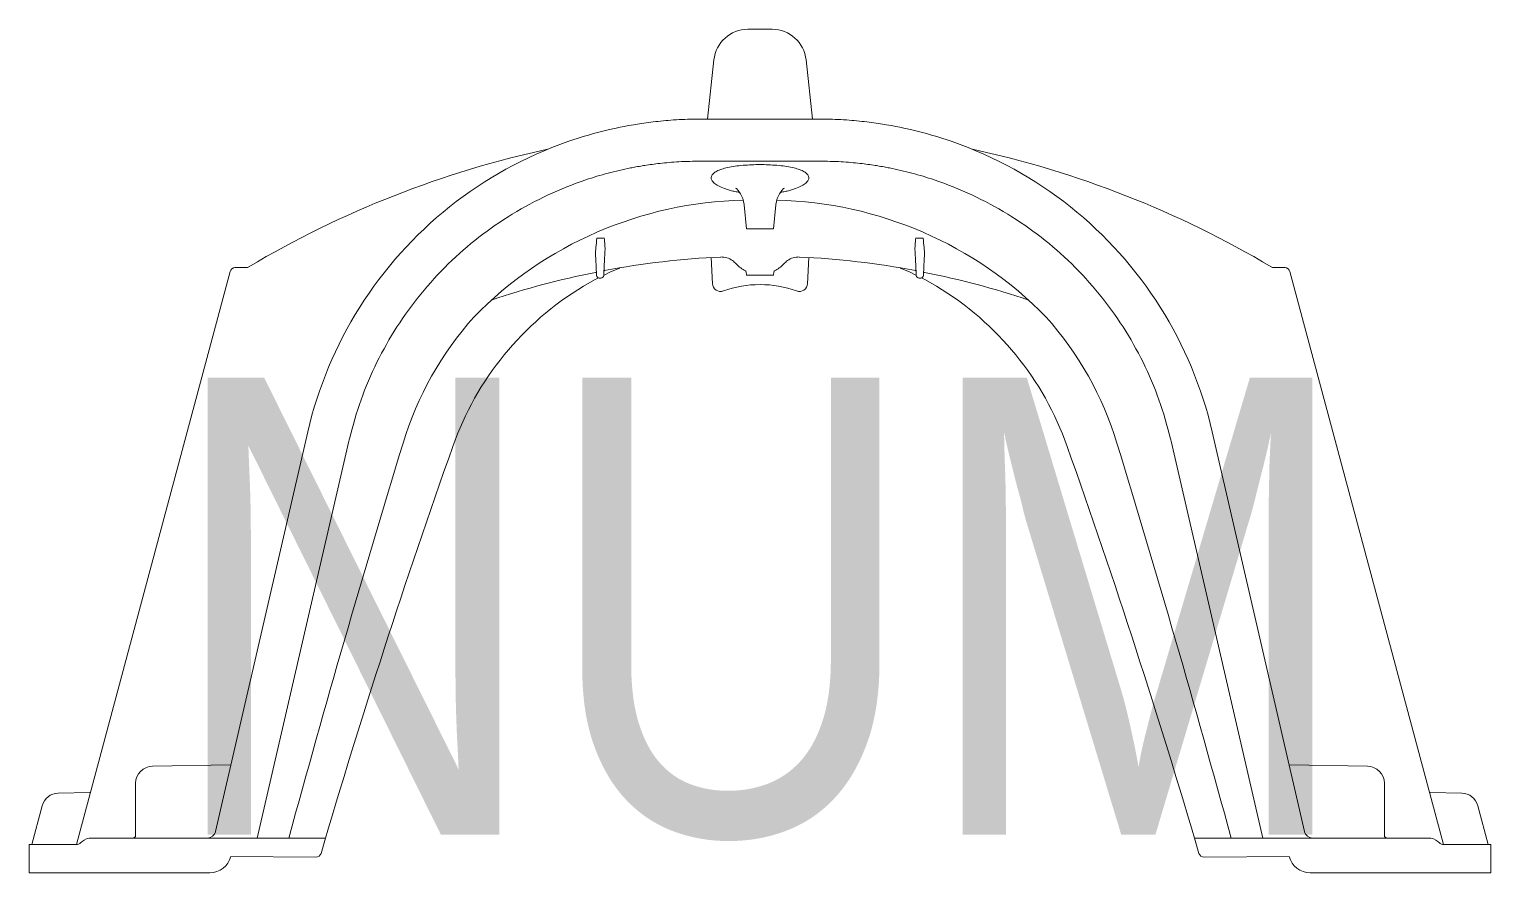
# Model space of a CAD drawing. Header units: inches. Extents: x 0 to 16, y 0 to 9.2.
import ezdxf
from ezdxf.enums import TextEntityAlignment as Align

# ---------------------------------------------------------------- set-up
doc = ezdxf.new("R2010")
doc.units = ezdxf.units.IN
doc.header["$MEASUREMENT"] = 0
doc.layers.add('SEPTICAD', color=7, linetype='Continuous')
doc.styles.add('SEPTICAD', font='ARIALN.TTF')

msp = doc.modelspace()

# ---------------------------------------------------------------- linework, layer by layer
at = {"layer": 'SEPTICAD', "lineweight": 5}
for p, q in [((7.868, 9.233), (8, 9.233)), ((8.132, 9.233), (8, 9.233)), ((7.495, 8.897), (7.427, 8.25)), ((8.505, 8.897), (8.573, 8.25)), ((7.352, 8.25), (8, 8.25)), ((8.648, 8.25), (8, 8.25)), ((7.344, 7.79), (8, 7.79)), ((7.352, 7.79), (8, 7.79)), ((8.648, 7.79), (8, 7.79)), ((8.656, 7.79), (8, 7.79)), ((7.825, 7.312), (7.852, 7.05)), ((8.175, 7.312), (8.148, 7.05)), ((8, 7.05), (7.852, 7.05)), ((8, 7.05), (8.148, 7.05)), ((7.479, 6.448), (7.464, 6.734)), ((8.521, 6.448), (8.536, 6.734)), ((0.518, 0.31), (2.198, 6.58)), ((2.256, 6.624), (2.373, 6.624)), ((7.847, 6.579), (7.847, 6.578)), ((7.847, 6.579), (7.847, 6.578)), ((7.847, 6.579), (7.847, 6.578)), ((7.847, 6.579), (7.847, 6.578)), ((7.847, 6.579), (7.847, 6.578)), ((7.847, 6.578), (7.852, 6.54)), ((8.153, 6.578), (8.148, 6.54)), ((8.153, 6.579), (8.153, 6.578)), ((8.153, 6.579), (8.153, 6.578)), ((8.153, 6.579), (8.153, 6.578)), ((8.153, 6.579), (8.153, 6.578)), ((8.153, 6.579), (8.153, 6.578)), ((13.744, 6.624), (13.627, 6.624)), ((15.482, 0.31), (13.802, 6.58)), ((8, 6.54), (7.852, 6.54)), ((8, 6.54), (8.148, 6.54)), ((3.05, 4.828), (2.039, 0.45)), ((12.95, 4.828), (13.961, 0.45)), ((2.495, 0.38), (3.498, 4.725)), ((13.505, 0.38), (12.502, 4.725)), ((1.349, 1.166), (2.208, 1.181)), ((14.651, 1.166), (13.792, 1.181)), ((1.165, 0.41), (1.165, 0.979)), ((14.835, 0.41), (14.835, 0.979)), ((0.318, 0.871), (0.663, 0.877)), ((15.682, 0.871), (15.337, 0.877)), ((0.028, 0.31), (0.141, 0.733)), ((15.972, 0.31), (15.859, 0.733)), ((0.563, 0.328), (0.58, 0.342)), ((3.244, 0.38), (0.686, 0.38)), ((12.756, 0.38), (15.314, 0.38)), ((15.437, 0.328), (15.42, 0.342)), ((0, 0.31), (0.514, 0.31)), ((0, 0.31), (0, 0)), ((3.137, 0.17), (2.208, 0.178)), ((12.863, 0.17), (13.792, 0.178)), ((16, 0.31), (15.486, 0.31)), ((16, 0.31), (16, 0)), ((1.976, 0), (0, 0)), ((14.024, 0), (16, 0))]:
    msp.add_line(p, q, dxfattribs=at)
at = {"layer": 'SEPTICAD', "lineweight": 5, "flags": 128}
for points in [[(7.731, 7.495), (7.73, 7.495), (7.741, 7.488), (7.761, 7.467), (7.787, 7.431), (7.811, 7.379), (7.825, 7.313)], [(8.269, 7.495), (8.27, 7.495), (8.259, 7.488), (8.239, 7.467), (8.213, 7.431), (8.189, 7.379), (8.175, 7.313)], [(6.288, 6.538), (6.364, 6.576), (6.464, 6.617)], [(9.712, 6.538), (9.636, 6.576), (9.536, 6.617)], [(6.066, 6.42), (6.188, 6.489), (6.233, 6.512)], [(9.934, 6.42), (9.812, 6.489), (9.767, 6.512)]]:
    msp.add_lwpolyline(points, dxfattribs=at)
at = {"layer": 'SEPTICAD', "lineweight": 5}
for centre, radius, start, end in [((7.868, 8.858), 0.375, 90, 174), ((8.132, 8.858), 0.375, 6, 90), ((8, -2.785), 10.955, 102.1752, 120.7231), ((8, -2.785), 10.955, 59.2769, 77.8248), ((7.91, 3.106), 4.257, 91.2911, 135.639), ((8.09, 3.106), 4.257, 44.361, 88.7089), ((6.214, 7.05), 0.103, 269.664, 274.1985), ((6.286, 7.041), 0.0937, 268.4305, 275.2971), ((9.714, 7.041), 0.0937, 264.7029, 271.5695), ((9.786, 7.05), 0.103, 265.8015, 270.336), ((8, -2.461), 9.211, 92.6765, 100.6392), ((8, -2.461), 9.211, 79.3608, 87.3235), ((2.256, 6.564), 0.06, 90, 165), ((2.373, 6.684), 0.06, 270, 300.7231), ((8, -2.461), 9.211, 101.2832, 108.6125), ((6.2, 6.562), 0.01, 3, 101.2832), ((6.301, 6.582), 0.01, 100.6392, 177), ((8.012, 6.919), 0.373, 223.7107, 242.8608), ((7.837, 6.578), 0.01, 7.3091, 62.7927), ((8.163, 6.578), 0.01, 117.2073, 172.6909), ((7.988, 6.919), 0.373, 297.1392, 316.2893), ((9.699, 6.582), 0.01, 3, 79.3608), ((9.8, 6.562), 0.01, 78.7168, 177), ((8, -2.461), 9.211, 71.3875, 78.7168), ((13.627, 6.684), 0.06, 239.2769, 270), ((13.744, 6.564), 0.06, 15, 90), ((7.801, 3.546), 3.357, 121.1185, 160.4928), ((6.241, 6.54), 0.03, 183, 270), ((6.259, 6.54), 0.03, 270, 357), ((7.569, 6.453), 0.09, 183, 289.726), ((8, 5.25), 1.188, 90, 109.726), ((8, 5.25), 1.188, 70.274, 90), ((8.431, 6.453), 0.09, 250.274, 357), ((9.741, 6.54), 0.03, 183, 270), ((9.759, 6.54), 0.03, 270, 357), ((8.199, 3.546), 3.357, 19.5072, 58.8815), ((7.62, 3.635), 3.684, 138.3703, 163.1554), ((8.38, 3.635), 3.684, 16.8446, 41.6297), ((142.198, -37.587), 144.435, 162.97483, 164.75996), ((84.505, -23.656), 84.741, 160.47449, 163.64066), ((7.352, 3.835), 3.955, 166.606, 167), ((-68.505, -23.656), 84.741, 16.35934, 19.52551), ((-126.198, -37.587), 144.435, 15.24004, 17.02517), ((8.648, 3.835), 3.955, 13, 13.394), ((1.352, 0.979), 0.187, 91, 180), ((14.648, 0.979), 0.187, 0, 89), ((0.321, 0.684), 0.187, 91, 165), ((0.662, 0.887), 0.01, 271, 345), ((15.338, 0.887), 0.01, 195, 269), ((15.679, 0.684), 0.187, 15, 89), ((1.135, 0.41), 0.03, 270, 0), ((1.952, 0.47), 0.09, 270, 347), ((14.048, 0.47), 0.09, 193, 270), ((14.865, 0.41), 0.03, 180, 270), ((1.976, 0.24), 0.24, 270, 345), ((3.137, 0.23), 0.06, 269.9996, 342.8774), ((12.863, 0.23), 0.06, 197.1226, 270.0004), ((14.024, 0.24), 0.24, 195, 270)]:
    msp.add_arc(centre, radius, start, end, dxfattribs=at)
for centre, major_axis, start_param, end_param in [((0.514, 0.37), (-0.0693, 0), 1.570796, 2.356194), ((0.686, 0.25), (-0.15, 0), 4.712389, 5.497787)]:
    msp.add_ellipse(centre, major_axis=major_axis, ratio=0.866025, start_param=start_param, end_param=end_param, dxfattribs=at)
at = {"layer": 'SEPTICAD', "lineweight": 5, "extrusion": (0, 0, -1)}
for centre, major_axis, start_param, end_param in [((15.314, 0.25), (0.15, 0), 4.712389, 5.497787), ((15.486, 0.37), (0.0693, 0), 1.570796, 2.356194)]:
    msp.add_ellipse(centre, major_axis=major_axis, ratio=0.866025, start_param=start_param, end_param=end_param, dxfattribs=at)
at = {"layer": 'SEPTICAD', "lineweight": 5}
for points, degree in [([(6.351, 8.135), (6.449, 8.158), (6.549, 8.177), (6.753, 8.209)], 3), ([(9.649, 8.135), (9.551, 8.158), (9.451, 8.177), (9.247, 8.209)], 3), ([(6.283, 6.947), (6.263, 6.947), (6.242, 6.947), (6.222, 6.947)], 3), ([(9.717, 6.947), (9.737, 6.947), (9.758, 6.947), (9.778, 6.947)], 3), ([(6.2, 6.747), (6.202, 6.718), (6.203, 6.69), (6.205, 6.661)], 3), ([(6.295, 6.661), (6.303, 6.802)], 1), ([(9.705, 6.661), (9.697, 6.802)], 1), ([(9.8, 6.747), (9.798, 6.718), (9.797, 6.69), (9.795, 6.661)], 3), ([(6.259, 6.51), (6.241, 6.51)], 1), ([(9.741, 6.51), (9.759, 6.51)], 1)]:
    msp.add_open_spline(points, degree=degree, dxfattribs=at)
for points, knots in [([(6.753, 8.209), (6.823, 8.218), (6.965, 8.235), (7.17, 8.248), (7.303, 8.249), (7.352, 8.25)], [0, 0, 0, 0, 0.382648, 0.773374, 1, 1, 1, 1]), ([(9.247, 8.209), (9.177, 8.218), (9.035, 8.235), (8.83, 8.248), (8.697, 8.249), (8.648, 8.25)], [0, 0, 0, 0, 0.382648, 0.773374, 1, 1, 1, 1]), ([(3.05, 4.828), (3.161, 5.309), (3.547, 6.234), (4.55, 7.355), (5.569, 7.917), (6.197, 8.099), (6.351, 8.135)], [0, 0, 0, 0, 0.25, 0.5, 0.75, 0.8299237, 0.8299237, 0.8299237, 0.8299237]), ([(12.95, 4.828), (12.839, 5.309), (12.453, 6.234), (11.45, 7.355), (10.431, 7.917), (9.803, 8.099), (9.649, 8.135)], [0, 0, 0, 0, 0.25, 0.5, 0.75, 0.8299237, 0.8299237, 0.8299237, 0.8299237]), ([(3.505, 4.751), (3.544, 4.894), (3.622, 5.181), (3.8, 5.59), (4.018, 5.979), (4.281, 6.34), (4.582, 6.669), (4.917, 6.963), (5.285, 7.216), (5.677, 7.427), (6.032, 7.568), (6.335, 7.661), (6.501, 7.697), (6.583, 7.715)], [0, 0, 0, 0, 0.098588, 0.19749, 0.296077, 0.394669, 0.493576, 0.592167, 0.690613, 0.789375, 0.887822, 0.943911, 1, 1, 1, 1]), ([(6.583, 7.715), (6.603, 7.718), (6.649, 7.727), (6.701, 7.736), (6.729, 7.741), (6.738, 7.742)], [0, 0, 0, 0, 0.336965, 0.774062, 1, 1, 1, 1]), ([(6.738, 7.742), (6.792, 7.75), (6.905, 7.766), (7.111, 7.785), (7.271, 7.788), (7.352, 7.79)], [0, 0, 0, 0, 0.307365, 0.648564, 1, 1, 1, 1]), ([(8, 7.751), (7.97, 7.751), (7.907, 7.75), (7.814, 7.744), (7.724, 7.734), (7.646, 7.72), (7.578, 7.702), (7.525, 7.68), (7.487, 7.655), (7.466, 7.627), (7.463, 7.596), (7.48, 7.565), (7.516, 7.533), (7.574, 7.502), (7.639, 7.478), (7.701, 7.462), (7.74, 7.453), (7.766, 7.45), (7.774, 7.449)], [0.0058776, 0.0058776, 0.0058776, 0.0058776, 0.0654054, 0.1322329, 0.1978449, 0.2658003, 0.3310007, 0.4008213, 0.4672299, 0.5372981, 0.605923, 0.6777863, 0.7510711, 0.8252264, 0.9049412, 0.9442805, 0.9836112, 1, 1, 1, 1]), ([(8, 7.751), (8.03, 7.751), (8.093, 7.75), (8.186, 7.744), (8.276, 7.734), (8.354, 7.72), (8.422, 7.702), (8.475, 7.68), (8.513, 7.655), (8.534, 7.627), (8.537, 7.596), (8.52, 7.565), (8.484, 7.533), (8.426, 7.502), (8.361, 7.478), (8.299, 7.462), (8.26, 7.453), (8.234, 7.45), (8.226, 7.449)], [0.0058776, 0.0058776, 0.0058776, 0.0058776, 0.0654054, 0.1322329, 0.1978449, 0.2658003, 0.3310007, 0.4008213, 0.4672299, 0.5372981, 0.605923, 0.6777863, 0.7510711, 0.8252264, 0.9049412, 0.9442805, 0.9836112, 1, 1, 1, 1]), ([(9.262, 7.742), (9.208, 7.75), (9.095, 7.766), (8.889, 7.785), (8.729, 7.788), (8.648, 7.79)], [0, 0, 0, 0, 0.307365, 0.648564, 1, 1, 1, 1]), ([(9.417, 7.715), (9.397, 7.718), (9.351, 7.727), (9.299, 7.736), (9.271, 7.741), (9.262, 7.742)], [0, 0, 0, 0, 0.336965, 0.774062, 1, 1, 1, 1]), ([(12.495, 4.751), (12.456, 4.894), (12.378, 5.181), (12.2, 5.59), (11.982, 5.979), (11.719, 6.34), (11.418, 6.669), (11.083, 6.963), (10.715, 7.216), (10.323, 7.427), (9.968, 7.568), (9.665, 7.661), (9.499, 7.697), (9.417, 7.715)], [0, 0, 0, 0, 0.098588, 0.19749, 0.296077, 0.394669, 0.493576, 0.592167, 0.690613, 0.789375, 0.887822, 0.943911, 1, 1, 1, 1]), ([(6.2, 6.747), (6.199, 6.763), (6.2, 6.779), (6.201, 6.812), (6.202, 6.828), (6.207, 6.879), (6.21, 6.913), (6.214, 6.947)], [0, 0, 0, 0, 0.25, 0.25, 0.5, 0.5, 1, 1, 1, 1]), ([(6.295, 6.948), (6.297, 6.923), (6.3, 6.898), (6.303, 6.849), (6.304, 6.825), (6.303, 6.802)], [0, 0, 0, 0, 0.5, 0.5, 1, 1, 1, 1]), ([(9.705, 6.948), (9.703, 6.923), (9.7, 6.898), (9.697, 6.849), (9.696, 6.825), (9.697, 6.802)], [0, 0, 0, 0, 0.5, 0.5, 1, 1, 1, 1]), ([(9.8, 6.747), (9.801, 6.763), (9.8, 6.779), (9.799, 6.812), (9.798, 6.828), (9.793, 6.879), (9.79, 6.913), (9.786, 6.947)], [0, 0, 0, 0, 0.25, 0.25, 0.5, 0.5, 1, 1, 1, 1]), ([(7.742, 6.661), (7.723, 6.681), (7.696, 6.708), (7.639, 6.736), (7.593, 6.739), (7.57, 6.74)], [0, 0, 0, 0, 0.247471, 0.62377, 1, 1, 1, 1]), ([(8.258, 6.661), (8.277, 6.681), (8.304, 6.708), (8.361, 6.736), (8.407, 6.739), (8.43, 6.74)], [0, 0, 0, 0, 0.247471, 0.62377, 1, 1, 1, 1]), ([(6.205, 6.661), (6.205, 6.644), (6.207, 6.61), (6.209, 6.571), (6.211, 6.544), (6.211, 6.54), (6.211, 6.538)], [0, 0, 0, 0, 0.251609, 0.501308, 0.750643, 1, 1, 1, 1]), ([(6.289, 6.538), (6.289, 6.54), (6.289, 6.544), (6.291, 6.572), (6.293, 6.611), (6.295, 6.644), (6.295, 6.661)], [0, 0, 0, 0, 0.2597559, 0.5065209, 0.7532648, 1, 1, 1, 1]), ([(9.711, 6.538), (9.711, 6.54), (9.711, 6.544), (9.709, 6.572), (9.707, 6.611), (9.705, 6.644), (9.705, 6.661)], [0, 0, 0, 0, 0.2597559, 0.5065209, 0.7532648, 1, 1, 1, 1]), ([(9.795, 6.661), (9.795, 6.644), (9.793, 6.61), (9.791, 6.571), (9.789, 6.544), (9.789, 6.54), (9.789, 6.538)], [0, 0, 0, 0, 0.251609, 0.501308, 0.750643, 1, 1, 1, 1])]:
    msp.add_open_spline(points, degree=3, knots=knots, dxfattribs=at)

# ---------------------------------------------------------------- texts
at = {"layer": 'SEPTICAD', "style": 'SEPTICAD'}
msp.add_attdef('NUM', text='#', height=5, dxfattribs=at).set_placement((8, -1.082), align=Align.BOTTOM_CENTER)

doc.saveas('drawing.dxf')
